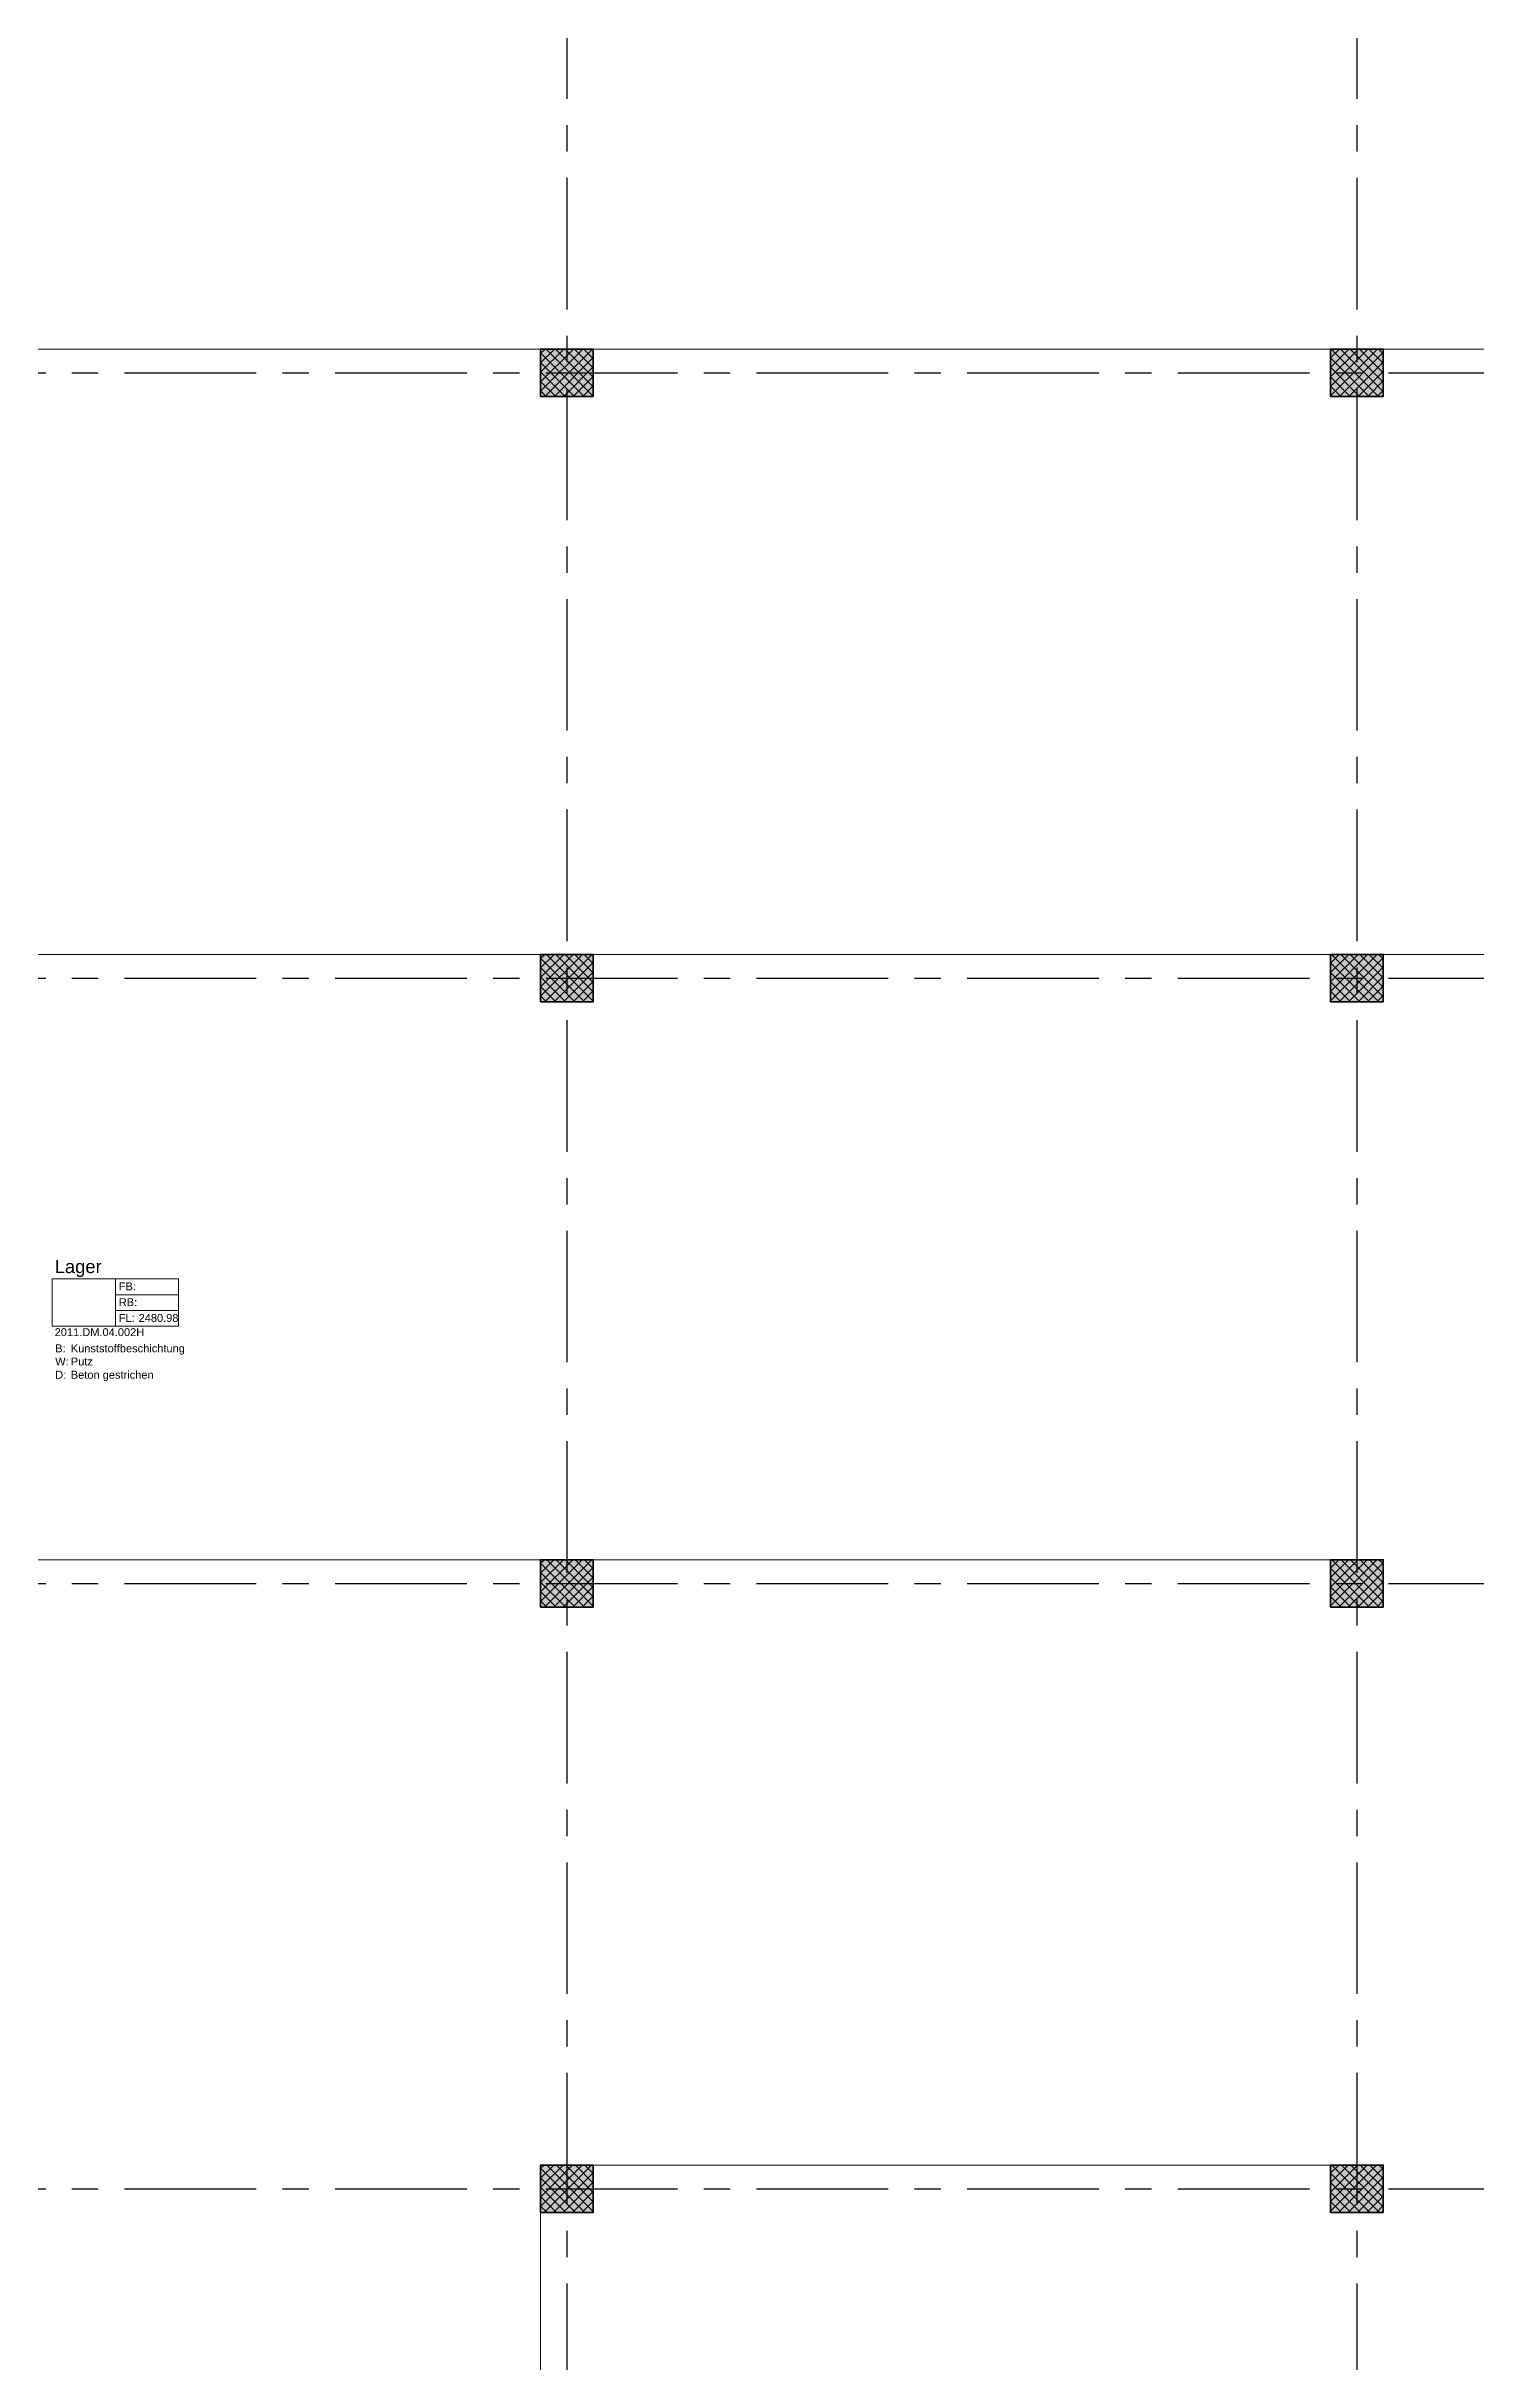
# Model space of a CAD drawing. Header units: millimetres. Extents: x -5 to 111, y -3 to 86.
# Drawn here: x 62.66 to 76.23, y 42.26 to 64.25 of the extents above; entities that cross this region are included whole.
import ezdxf

# ---------------------------------------------------------------- set-up
doc = ezdxf.new("R2010")
doc.units = ezdxf.units.MM
doc.linetypes.add('MITTE', pattern=[2, 1.25, -0.25, 0.25, -0.25])
for name, color, linetype, lineweight in [('A1------D-', 9, 'Continuous', 18), ('A1E00---E-', 3, 'MITTE', 25), ('A1E2----E-', 4, 'Continuous', 35), ('A1E2----H-', 5, 'Continuous', 18), ('A1Z21---E-', 210, 'Continuous', 18), ('A1Z29---T-', 5, 'Continuous', 18)]:
    doc.layers.add(name, color=color, linetype=linetype, lineweight=lineweight)
doc.layers.add('A1------H-', color=8, linetype='Continuous')
doc.styles.add('ARIAL', font='ARIAL.TTF')
doc.dimstyles.new('MST1_50m', dxfattribs={"dimtxt": 0.125, "dimasz": 0.05, "dimexe": 0.05, "dimexo": 0.1, "dimgap": 0.05, "dimtad": 1, "dimdec": 3, "dimzin": 9, "dimdsep": 46, "dimtxsty": 'ARIAL', "dimblk": 'ORIGIN', "dimcen": 0, "dimse1": 1, "dimse2": 1, "dimclrd": 256, "dimclre": 256, "dimclrt": 256, "dimadec": 0, "dimazin": 0, "dimtfac": 1, "dimtdec": 3, "dimtix": 1, "dimtmove": 0, "dimatfit": 3, "dimldrblk": 'ORIGIN', "dimfxl": 0, "dimlwd": -1, "dimlwe": -1, "dimarcsym": 0})

# ---------------------------------------------------------------- blocks, each defined once
blk = doc.blocks.new('_Origin')
at = {"color": 0, "linetype": 'ByBlock', "lineweight": -2}
blk.add_line((0, 0), (-1, 0), dxfattribs=at)
for points in [[(0, 0), (0, 1)], [(0, 0), (0, -1)]]:
    blk.add_lwpolyline(points)
blk.add_circle((0, 0), 0.5, dxfattribs=at)
blk = doc.blocks.new('*D239')
at = {"layer": 'A1------D-', "transparency": 16777216}
blk.add_line((88.998, 8.2), (88.998, 74.725), dxfattribs=at)
at = {"layer": 'Defpoints', "color": 0, "transparency": 16777216}
for p in [(84.675, 74.775), (88.998, 74.775), (45.31, 8.15)]:
    blk.add_point(p, dxfattribs=at)
at = {"layer": 'A1------D-', "transparency": 16777216, "xscale": 0.05, "yscale": 0.05, "zscale": 0.05}
for p, rotation in [((88.998, 74.775), 90), ((88.998, 8.15), 270)]:
    blk.add_blockref('_Origin', p, dxfattribs=dict(at, rotation=rotation))
at = {"layer": 'A1------D-', "transparency": 16777216, "insert": (88.884, 41.463), "char_height": 0.125, "attachment_point": 5, "rotation": 90, "style": 'ARIAL'}
blk.add_mtext('66.625', dxfattribs=at)
blk = doc.blocks.new('bbl-raumstempel')
for points in [[(0, 0), (0, -0.45), (1.2, -0.45), (1.2, 0), (0, 0)], [(0.6, -0.45), (0.6, 0)], [(0.6, -0.15), (1.2, -0.15)], [(0.6, -0.3), (1.2, -0.3)], [(1.2, -0.3), (1.2, -0.45)]]:
    blk.add_lwpolyline(points)
at = {"style": 'ARIAL'}
for s, p in [('FB:', (0.632, -0.108)), ('RB:', (0.632, -0.258)), ('FL:', (0.632, -0.408)), ('B:', (0.028, -0.697)), ('W:', (0.028, -0.822)), ('D:', (0.028, -0.948))]:
    blk.add_text(s, height=0.075, dxfattribs=at).set_placement(p)
for tag, p, height in [('RAUMBEZ', (0.023, 0.055), 0.125), ('RNR1', (0.023, -0.285), 0.125), ('FB', (0.82, -0.108), 0.075), ('RB', (0.82, -0.258), 0.075), ('FLAECHE', (0.82, -0.408), 0.075), ('RNR2', (0.023, -0.543), 0.075), ('B', (0.176, -0.697), 0.075), ('W', (0.176, -0.822), 0.075), ('D', (0.176, -0.948), 0.075)]:
    blk.add_attdef(tag, p, '', height=height, dxfattribs=at)
blk = doc.blocks.new('2011.DM.04.002H', base_point=(37.825, 21.125))
at = {"layer": 'A1Z21---E-'}
for points in [[(37.573, 61.375), (82.825, 61.375), (82.825, 60.925), (82.375, 60.925), (82.375, 61.375), (75.35, 61.375), (75.35, 60.925), (74.85, 60.925), (74.85, 61.375), (67.85, 61.375), (67.85, 60.925), (67.35, 60.925), (67.35, 61.375), (60.35, 61.375)], [(37.56, 55.625), (82.825, 55.625), (82.825, 55.175), (82.375, 55.175), (82.375, 55.625), (75.35, 55.625), (75.35, 55.175), (74.85, 55.175), (74.85, 55.625), (67.85, 55.625), (67.85, 55.175), (67.35, 55.175), (67.35, 55.625), (60.35, 55.625)], [(37.56, 49.875), (75.35, 49.875), (75.35, 49.425), (74.85, 49.425), (74.85, 49.875), (67.85, 49.875), (67.85, 49.425), (67.35, 49.425), (67.35, 49.875), (60.35, 49.875)], [(67.35, 38.375), (67.35, 44.125), (75.35, 44.125), (75.35, 43.675), (74.85, 43.675), (74.85, 44.125), (67.85, 44.125), (67.85, 43.675), (67.35, 43.675), (67.35, 38.375)]]:
    blk.add_lwpolyline(points, dxfattribs=at)
at = {"layer": 'A1Z21---E-', "style": 'ARIAL', "flags": 1}
blk.add_attdef('C_NUMBER', (37.825, 21.125), '', height=10, dxfattribs=at)

msp = doc.modelspace()

# ---------------------------------------------------------------- hatches: boundary and pattern name
at = {"layer": 'A1------H-'}
for points in [[(67.35, 60.925), (67.85, 60.925), (67.85, 61.375), (67.35, 61.375)], [(67.35, 60.925), (67.85, 60.925), (67.85, 61.375), (67.35, 61.375)], [(74.85, 60.925), (75.35, 60.925), (75.35, 61.375), (74.85, 61.375)], [(74.85, 60.925), (75.35, 60.925), (75.35, 61.375), (74.85, 61.375)], [(67.35, 55.175), (67.85, 55.175), (67.85, 55.625), (67.35, 55.625)], [(67.35, 55.175), (67.85, 55.175), (67.85, 55.625), (67.35, 55.625)], [(74.85, 55.175), (75.35, 55.175), (75.35, 55.625), (74.85, 55.625)], [(74.85, 55.175), (75.35, 55.175), (75.35, 55.625), (74.85, 55.625)], [(67.35, 49.425), (67.85, 49.425), (67.85, 49.875), (67.35, 49.875)], [(67.35, 49.425), (67.85, 49.425), (67.85, 49.875), (67.35, 49.875)], [(74.85, 49.425), (75.35, 49.425), (75.35, 49.875), (74.85, 49.875)], [(74.85, 49.425), (75.35, 49.425), (75.35, 49.875), (74.85, 49.875)], [(67.35, 43.675), (67.85, 43.675), (67.85, 44.125), (67.35, 44.125)], [(67.35, 43.675), (67.85, 43.675), (67.85, 44.125), (67.35, 44.125)], [(74.85, 43.675), (75.35, 43.675), (75.35, 44.125), (74.85, 44.125)], [(74.85, 43.675), (75.35, 43.675), (75.35, 44.125), (74.85, 44.125)]]:
    msp.add_hatch(color=256, dxfattribs=at).paths.add_polyline_path(points)
at = {"layer": 'A1E2----H-'}
h = msp.add_hatch(dxfattribs=at)
h.set_pattern_fill('ANSI37', color=256, scale=0.02, style=0)
h.paths.add_polyline_path([(67.35, 60.925), (67.85, 60.925), (67.85, 61.375), (67.35, 61.375)])
h = msp.add_hatch(dxfattribs=at)
h.set_pattern_fill('ANSI37', color=256, scale=0.02, style=0)
h.paths.add_polyline_path([(67.35, 60.925), (67.85, 60.925), (67.85, 61.375), (67.35, 61.375)])
h = msp.add_hatch(dxfattribs=at)
h.set_pattern_fill('ANSI37', color=256, scale=0.02, style=0)
h.paths.add_polyline_path([(74.85, 60.925), (75.35, 60.925), (75.35, 61.375), (74.85, 61.375)])
h = msp.add_hatch(dxfattribs=at)
h.set_pattern_fill('ANSI37', color=256, scale=0.02, style=0)
h.paths.add_polyline_path([(74.85, 60.925), (75.35, 60.925), (75.35, 61.375), (74.85, 61.375)])
h = msp.add_hatch(dxfattribs=at)
h.set_pattern_fill('ANSI37', color=256, scale=0.02, style=0)
h.paths.add_polyline_path([(67.35, 55.175), (67.85, 55.175), (67.85, 55.625), (67.35, 55.625)])
h = msp.add_hatch(dxfattribs=at)
h.set_pattern_fill('ANSI37', color=256, scale=0.02, style=0)
h.paths.add_polyline_path([(67.35, 55.175), (67.85, 55.175), (67.85, 55.625), (67.35, 55.625)])
h = msp.add_hatch(dxfattribs=at)
h.set_pattern_fill('ANSI37', color=256, scale=0.02, style=0)
h.paths.add_polyline_path([(74.85, 55.175), (75.35, 55.175), (75.35, 55.625), (74.85, 55.625)])
h = msp.add_hatch(dxfattribs=at)
h.set_pattern_fill('ANSI37', color=256, scale=0.02, style=0)
h.paths.add_polyline_path([(74.85, 55.175), (75.35, 55.175), (75.35, 55.625), (74.85, 55.625)])
h = msp.add_hatch(dxfattribs=at)
h.set_pattern_fill('ANSI37', color=256, scale=0.02, style=0)
h.paths.add_polyline_path([(67.35, 49.425), (67.85, 49.425), (67.85, 49.875), (67.35, 49.875)])
h = msp.add_hatch(dxfattribs=at)
h.set_pattern_fill('ANSI37', color=256, scale=0.02, style=0)
h.paths.add_polyline_path([(67.35, 49.425), (67.85, 49.425), (67.85, 49.875), (67.35, 49.875)])
h = msp.add_hatch(dxfattribs=at)
h.set_pattern_fill('ANSI37', color=256, scale=0.02, style=0)
h.paths.add_polyline_path([(74.85, 49.425), (75.35, 49.425), (75.35, 49.875), (74.85, 49.875)])
h = msp.add_hatch(dxfattribs=at)
h.set_pattern_fill('ANSI37', color=256, scale=0.02, style=0)
h.paths.add_polyline_path([(74.85, 49.425), (75.35, 49.425), (75.35, 49.875), (74.85, 49.875)])
h = msp.add_hatch(dxfattribs=at)
h.set_pattern_fill('ANSI37', color=256, scale=0.02, style=0)
h.paths.add_polyline_path([(67.35, 43.675), (67.85, 43.675), (67.85, 44.125), (67.35, 44.125)])
h = msp.add_hatch(dxfattribs=at)
h.set_pattern_fill('ANSI37', color=256, scale=0.02, style=0)
h.paths.add_polyline_path([(67.35, 43.675), (67.85, 43.675), (67.85, 44.125), (67.35, 44.125)])
h = msp.add_hatch(dxfattribs=at)
h.set_pattern_fill('ANSI37', color=256, scale=0.02, style=0)
h.paths.add_polyline_path([(74.85, 43.675), (75.35, 43.675), (75.35, 44.125), (74.85, 44.125)])
h = msp.add_hatch(dxfattribs=at)
h.set_pattern_fill('ANSI37', color=256, scale=0.02, style=0)
h.paths.add_polyline_path([(74.85, 43.675), (75.35, 43.675), (75.35, 44.125), (74.85, 44.125)])

# ---------------------------------------------------------------- linework, layer by layer
at = {"layer": 'A1E00---E-'}
for p, q in [((67.6, 79), (67.6, 14.9776)), ((75.1, 79), (75.1, 14.9776)), ((1.4, 61.15), (89.8, 61.15)), ((1.4, 55.4), (89.8, 55.4)), ((1.4, 49.65), (89.8, 49.65)), ((1.4, 43.9), (89.8, 43.9))]:
    msp.add_line(p, q, dxfattribs=at)
at = {"layer": 'A1E2----E-', "flags": 128}
for points in [[(67.35, 60.925), (67.85, 60.925), (67.85, 61.375), (67.35, 61.375), (67.35, 60.925)], [(67.35, 60.925), (67.85, 60.925), (67.85, 61.375), (67.35, 61.375), (67.35, 60.925)], [(74.85, 60.925), (75.35, 60.925), (75.35, 61.375), (74.85, 61.375), (74.85, 60.925)], [(74.85, 60.925), (75.35, 60.925), (75.35, 61.375), (74.85, 61.375), (74.85, 60.925)], [(67.35, 55.175), (67.85, 55.175), (67.85, 55.625), (67.35, 55.625), (67.35, 55.175)], [(67.35, 55.175), (67.85, 55.175), (67.85, 55.625), (67.35, 55.625), (67.35, 55.175)], [(74.85, 55.175), (75.35, 55.175), (75.35, 55.625), (74.85, 55.625), (74.85, 55.175)], [(74.85, 55.175), (75.35, 55.175), (75.35, 55.625), (74.85, 55.625), (74.85, 55.175)], [(67.35, 49.425), (67.85, 49.425), (67.85, 49.875), (67.35, 49.875), (67.35, 49.425)], [(67.35, 49.425), (67.85, 49.425), (67.85, 49.875), (67.35, 49.875), (67.35, 49.425)], [(74.85, 49.425), (75.35, 49.425), (75.35, 49.875), (74.85, 49.875), (74.85, 49.425)], [(74.85, 49.425), (75.35, 49.425), (75.35, 49.875), (74.85, 49.875), (74.85, 49.425)], [(67.35, 43.675), (67.85, 43.675), (67.85, 44.125), (67.35, 44.125), (67.35, 43.675)], [(67.35, 43.675), (67.85, 43.675), (67.85, 44.125), (67.35, 44.125), (67.35, 43.675)], [(74.85, 43.675), (75.35, 43.675), (75.35, 44.125), (74.85, 44.125), (74.85, 43.675)], [(74.85, 43.675), (75.35, 43.675), (75.35, 44.125), (74.85, 44.125), (74.85, 43.675)]]:
    msp.add_lwpolyline(points, dxfattribs=at)

# ---------------------------------------------------------------- block references
at = {"layer": 'A1Z21---E-'}
msp.add_blockref('2011.DM.04.002H', (37.825, 21.125), dxfattribs=at)
at = {"layer": 'A1Z29---T-'}
msp.add_blockref('bbl-raumstempel', (62.7125, 52.5422), dxfattribs=at).add_auto_attribs({'FLAECHE': '2480.98', 'RAUMBEZ': 'Lager', 'RNR2': '2011.DM.04.002H', 'B': 'Kunststoffbeschichtung', 'W': 'Putz', 'D': 'Beton gestrichen'})

# ---------------------------------------------------------------- dimensions: what is measured, and where the dimension line sits
at = {"layer": 'A1------D-'}
dim = msp.add_linear_dim(base=(88.9977, 74.775), p1=(45.31, 8.15), p2=(84.675, 74.775), angle=90, dimstyle='MST1_50m', dxfattribs=at)
dim.commit()
dim.dimension.update_dxf_attribs({"geometry": '*D239', "text_midpoint": (88.8839, 41.4625)})

doc.saveas('drawing.dxf')
